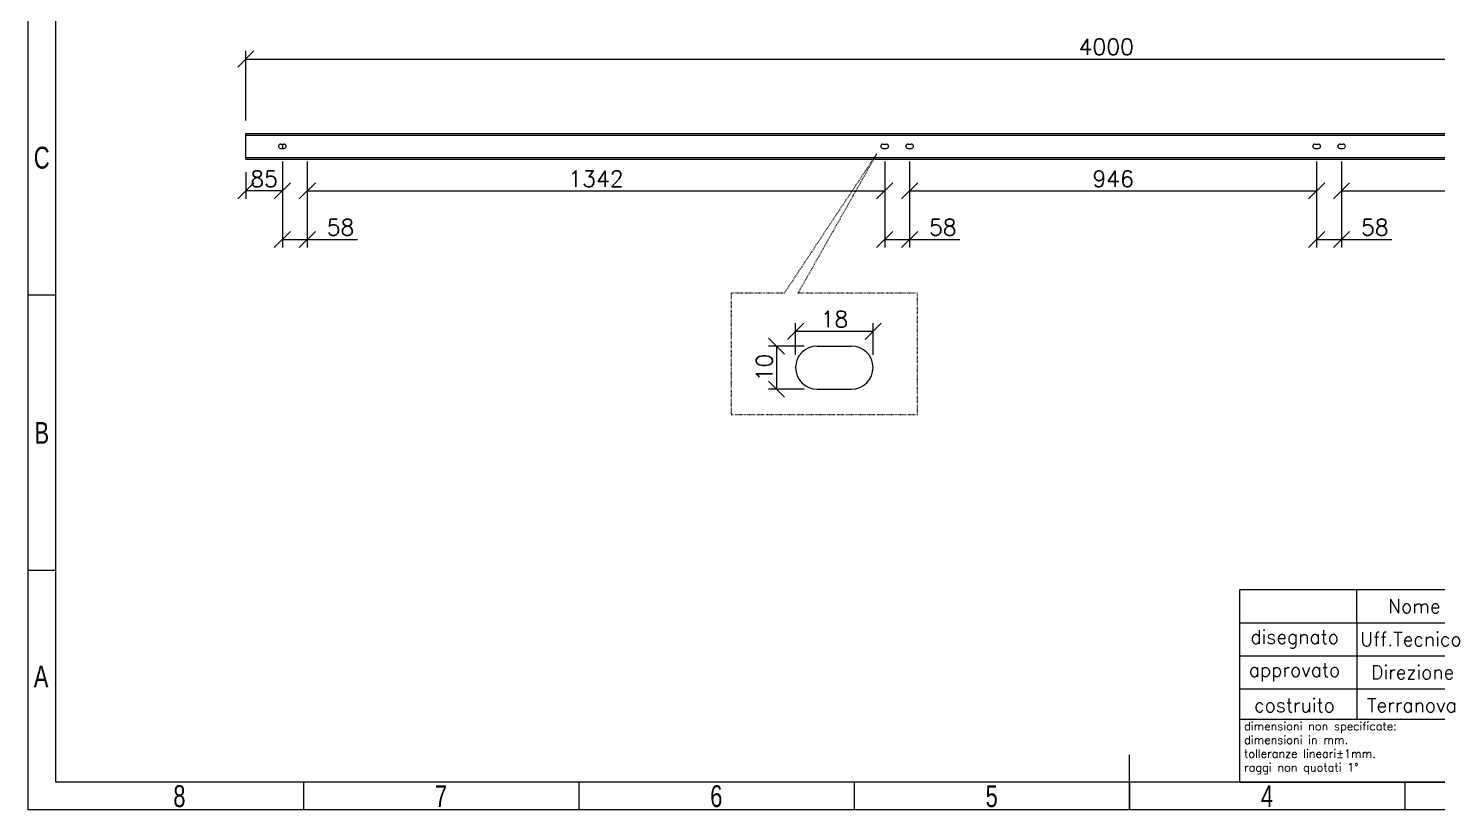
# Model space of a CAD drawing. Header units: millimetres. Extents: x -116399 to 112199, y -90759 to -31335.
# Drawn here: x 20936 to 24212, y -50869 to -49052 of the extents above; entities that cross this region are included whole.
import ezdxf

# ---------------------------------------------------------------- set-up
doc = ezdxf.new("R2010")
doc.units = ezdxf.units.MM
doc.linetypes.add('ACAD_ISO03W100', pattern=[30, 12, -18])
doc.styles.add('Annotative', font='simplex.shx', dxfattribs={"height": 2.5})
doc.styles.add('Michele', font='simplex.shx', dxfattribs={"height": 2.5})
doc.styles.add('SLDTEXTSTYLE0', font='TXT', dxfattribs={"width": 0.75})
doc.dimstyles.new('Annotative', dxfattribs={"dimscale": 0, "dimtxt": 2.5, "dimasz": 2.5, "dimexe": 1.25, "dimexo": 2, "dimtad": 1, "dimtxsty": 'Annotative', "dimblk": 'OBLIQUE', "dimcen": 2.5, "dimazin": 3, "dimtfac": 1, "dimtmove": 0, "dimatfit": 3, "dimfxl": 1})

# ---------------------------------------------------------------- blocks, each defined once
blk = doc.blocks.new('1_20 TERRANOVA oriz A3')
at = {"color": 7, "linetype": 'Continuous'}
for p, q in [((-4133.7, -2801.7), (-4133.7, 2938.3)), ((-4033.7, -2701.7), (-4033.7, 2838.3)), ((-4033.7, -931.7), (-4133.7, -931.7)), ((-4033.7, -1931.7), (-4133.7, -1931.7)), ((-133.7, -2801.7), (-133.7, -2601.7)), ((3766.3, -2701.7), (-4033.7, -2701.7)), ((-3133.7, -2701.7), (-3133.7, -2801.7)), ((-2133.7, -2701.7), (-2133.7, -2801.7)), ((-1133.7, -2701.7), (-1133.7, -2801.7)), ((-133.7, -2701.7), (-133.7, -2801.7)), ((866.3, -2701.7), (866.3, -2801.7)), ((3866.3, -2801.7), (-4133.7, -2801.7))]:
    blk.add_line(p, q, dxfattribs=at)
for p, q in [((266.3, -2701.7), (266.3, -2001.7)), ((266.3, -2001.7), (3766.3, -2001.7)), ((691.3, -2121.7), (691.3, -2001.7)), ((266.3, -2121.7), (1966.3, -2121.7)), ((691.3, -2121.7), (691.3, -2471.7)), ((266.3, -2241.7), (1966.3, -2241.7)), ((266.3, -2361.7), (1966.3, -2361.7)), ((266.3, -2471.7), (1966.3, -2471.7)), ((266.3, -2701.7), (3766.3, -2701.7))]:
    blk.add_line(p, q)
at = {"style": 'Michele'}
for s, height, p in [('Nome', 50, (805, -2086.7)), ('disegnato', 50, (305, -2198.4)), ('Uff.Tecnico', 50, (703.8, -2206.7)), ('approvato', 50, (299, -2318.4)), ('Direzione', 50, (743.1, -2326.7)), ('costruito', 50, (318.1, -2446.7)), ('Terranova', 50, (728.8, -2446.7)), ('dimensioni non specificate:', 30, (282.2, -2512.7)), ('dimensioni in mm.', 30, (282.2, -2562.7)), ('tolleranze lineari±1mm.', 30, (282.2, -2612.7)), ('raggi non quotati 1°', 30, (282.2, -2662.7))]:
    blk.add_text(s, height=height, dxfattribs=at).set_placement(p)
at = {"color": 7, "linetype": 'Continuous', "char_height": 79.4, "attachment_point": 2, "style": 'SLDTEXTSTYLE0'}
for s, insert in [('C', (-4084.5, -392.3)), ('B', (-4084.3, -1392.3)), ('A', (-4086.9, -2277.3)), ('8', (-3584.5, -2712.3)), ('7', (-2634.5, -2712.3)), ('6', (-1634.5, -2712.3)), ('5', (-634.5, -2712.3)), ('4', (365.5, -2712.3))]:
    blk.add_mtext(s, dxfattribs=dict(at, insert=insert))
blk = doc.blocks.new('_Oblique')
at = {"color": 0, "linetype": 'ByBlock', "lineweight": -2}
blk.add_line((-0.5, -0.5), (0.5, 0.5), dxfattribs=at)
blk = doc.blocks.new('*D268')
at = {"color": 8, "lineweight": -2}
for p, q in [((21526.7, -49361.4), (21526.7, -49448.9)), ((21441.7, -49386.4), (21441.7, -49448.9)), ((21526.7, -49430.1), (21441.7, -49430.1))]:
    blk.add_line(p, q, dxfattribs=at)
at = {"layer": 'Defpoints', "color": 0}
for p in [(21526.7, -49331.4), (21441.7, -49356.4), (21441.7, -49430.1)]:
    blk.add_point(p, dxfattribs=at)
at = {"color": 8, "lineweight": -2, "xscale": 37.5, "yscale": 37.5, "zscale": 37.5, "rotation": 180}
blk.add_blockref('_Oblique', (21441.7, -49430.1), dxfattribs=at)
at = {"color": 8, "lineweight": -2, "xscale": 37.5, "yscale": 37.5, "zscale": 37.5}
blk.add_blockref('_Oblique', (21526.7, -49430.1), dxfattribs=at)
at = {"insert": (21484.2, -49402), "char_height": 37.5, "attachment_point": 5, "style": 'Annotative'}
blk.add_mtext('85', dxfattribs=at)
blk = doc.blocks.new('*D269')
at = {"color": 8, "lineweight": -2}
for p, q in [((21441.7, -49266.4), (21441.7, -49104.7)), ((25441.7, -49266.4), (25441.7, -49104.7)), ((21441.7, -49123.4), (25441.7, -49123.4))]:
    blk.add_line(p, q, dxfattribs=at)
at = {"layer": 'Defpoints', "color": 0}
for p in [(25441.7, -49123.4), (21441.7, -49296.4), (25441.7, -49296.4)]:
    blk.add_point(p, dxfattribs=at)
at = {"color": 8, "lineweight": -2, "xscale": 37.5, "yscale": 37.5, "zscale": 37.5, "rotation": 180}
blk.add_blockref('_Oblique', (21441.7, -49123.4), dxfattribs=at)
at = {"color": 8, "lineweight": -2, "xscale": 37.5, "yscale": 37.5, "zscale": 37.5}
blk.add_blockref('_Oblique', (25441.7, -49123.4), dxfattribs=at)
at = {"insert": (23441.7, -49095.3), "char_height": 37.5, "attachment_point": 5, "style": 'Annotative'}
blk.add_mtext('4000', dxfattribs=at)
blk = doc.blocks.new('*D270')
at = {"color": 8, "lineweight": -2}
for p, q in [((21526.7, -49361.4), (21526.7, -49561.8)), ((21584.7, -49361.4), (21584.7, -49561.8)), ((21526.7, -49543), (21584.7, -49543)), ((21584.7, -49543), (21701.6, -49543))]:
    blk.add_line(p, q, dxfattribs=at)
at = {"layer": 'Defpoints', "color": 0}
for p in [(21526.7, -49331.4), (21584.7, -49331.4), (21584.7, -49543)]:
    blk.add_point(p, dxfattribs=at)
at = {"color": 8, "lineweight": -2, "xscale": 37.5, "yscale": 37.5, "zscale": 37.5, "rotation": 180}
blk.add_blockref('_Oblique', (21526.7, -49543), dxfattribs=at)
at = {"color": 8, "lineweight": -2, "xscale": 37.5, "yscale": 37.5, "zscale": 37.5}
blk.add_blockref('_Oblique', (21584.7, -49543), dxfattribs=at)
at = {"insert": (21661.9, -49514.9), "char_height": 37.5, "attachment_point": 5, "style": 'Annotative'}
blk.add_mtext('58', dxfattribs=at)
blk = doc.blocks.new('*D271')
at = {"color": 8, "lineweight": -2}
for p, q in [((21584.7, -49361.4), (21584.7, -49448.9)), ((22926.7, -49361.4), (22926.7, -49448.9)), ((21584.7, -49430.1), (22926.7, -49430.1))]:
    blk.add_line(p, q, dxfattribs=at)
at = {"layer": 'Defpoints', "color": 0}
for p in [(21584.7, -49331.4), (22926.7, -49331.4), (22926.7, -49430.1)]:
    blk.add_point(p, dxfattribs=at)
at = {"color": 8, "lineweight": -2, "xscale": 37.5, "yscale": 37.5, "zscale": 37.5, "rotation": 180}
blk.add_blockref('_Oblique', (21584.7, -49430.1), dxfattribs=at)
at = {"color": 8, "lineweight": -2, "xscale": 37.5, "yscale": 37.5, "zscale": 37.5}
blk.add_blockref('_Oblique', (22926.7, -49430.1), dxfattribs=at)
at = {"insert": (22255.7, -49402), "char_height": 37.5, "attachment_point": 5, "style": 'Annotative'}
blk.add_mtext('1342', dxfattribs=at)
blk = doc.blocks.new('*D272')
at = {"color": 8, "lineweight": -2}
for p, q in [((22926.7, -49361.4), (22926.7, -49561.8)), ((22984.7, -49361.4), (22984.7, -49561.8)), ((22926.7, -49543), (22984.7, -49543)), ((22984.7, -49543), (23101.6, -49543))]:
    blk.add_line(p, q, dxfattribs=at)
at = {"layer": 'Defpoints', "color": 0}
for p in [(22926.7, -49331.4), (22984.7, -49331.4), (22984.7, -49543)]:
    blk.add_point(p, dxfattribs=at)
at = {"color": 8, "lineweight": -2, "xscale": 37.5, "yscale": 37.5, "zscale": 37.5, "rotation": 180}
blk.add_blockref('_Oblique', (22926.7, -49543), dxfattribs=at)
at = {"color": 8, "lineweight": -2, "xscale": 37.5, "yscale": 37.5, "zscale": 37.5}
blk.add_blockref('_Oblique', (22984.7, -49543), dxfattribs=at)
at = {"insert": (23061.9, -49514.9), "char_height": 37.5, "attachment_point": 5, "style": 'Annotative'}
blk.add_mtext('58', dxfattribs=at)
blk = doc.blocks.new('*D273')
at = {"color": 8, "lineweight": -2}
for p, q in [((22984.7, -49361.4), (22984.7, -49448.9)), ((23930.7, -49361.4), (23930.7, -49448.9)), ((22984.7, -49430.1), (23930.7, -49430.1))]:
    blk.add_line(p, q, dxfattribs=at)
at = {"layer": 'Defpoints', "color": 0}
for p in [(22984.7, -49331.4), (23930.7, -49331.4), (23930.7, -49430.1)]:
    blk.add_point(p, dxfattribs=at)
at = {"color": 8, "lineweight": -2, "xscale": 37.5, "yscale": 37.5, "zscale": 37.5, "rotation": 180}
blk.add_blockref('_Oblique', (22984.7, -49430.1), dxfattribs=at)
at = {"color": 8, "lineweight": -2, "xscale": 37.5, "yscale": 37.5, "zscale": 37.5}
blk.add_blockref('_Oblique', (23930.7, -49430.1), dxfattribs=at)
at = {"insert": (23457.7, -49402), "char_height": 37.5, "attachment_point": 5, "style": 'Annotative'}
blk.add_mtext('946', dxfattribs=at)
blk = doc.blocks.new('*D274')
at = {"color": 8, "lineweight": -2}
for p, q in [((23930.7, -49361.4), (23930.7, -49561.8)), ((23988.7, -49361.4), (23988.7, -49561.8)), ((23930.7, -49543), (23988.7, -49543)), ((23988.7, -49543), (24105.6, -49543))]:
    blk.add_line(p, q, dxfattribs=at)
at = {"layer": 'Defpoints', "color": 0}
for p in [(23930.7, -49331.4), (23988.7, -49331.4), (23988.7, -49543)]:
    blk.add_point(p, dxfattribs=at)
at = {"color": 8, "lineweight": -2, "xscale": 37.5, "yscale": 37.5, "zscale": 37.5, "rotation": 180}
blk.add_blockref('_Oblique', (23930.7, -49543), dxfattribs=at)
at = {"color": 8, "lineweight": -2, "xscale": 37.5, "yscale": 37.5, "zscale": 37.5}
blk.add_blockref('_Oblique', (23988.7, -49543), dxfattribs=at)
at = {"insert": (24065.9, -49514.9), "char_height": 37.5, "attachment_point": 5, "style": 'Annotative'}
blk.add_mtext('58', dxfattribs=at)
blk = doc.blocks.new('*D275')
at = {"color": 8, "lineweight": -2}
for p, q in [((23988.7, -49361.4), (23988.7, -49448.9)), ((25330.7, -49361.4), (25330.7, -49448.9)), ((23988.7, -49430.1), (25330.7, -49430.1))]:
    blk.add_line(p, q, dxfattribs=at)
at = {"layer": 'Defpoints', "color": 0}
for p in [(23988.7, -49331.4), (25330.7, -49331.4), (25330.7, -49430.1)]:
    blk.add_point(p, dxfattribs=at)
at = {"color": 8, "lineweight": -2, "xscale": 37.5, "yscale": 37.5, "zscale": 37.5, "rotation": 180}
blk.add_blockref('_Oblique', (23988.7, -49430.1), dxfattribs=at)
at = {"color": 8, "lineweight": -2, "xscale": 37.5, "yscale": 37.5, "zscale": 37.5}
blk.add_blockref('_Oblique', (25330.7, -49430.1), dxfattribs=at)
at = {"insert": (24659.7, -49402), "char_height": 37.5, "attachment_point": 5, "style": 'Annotative'}
blk.add_mtext('1342', dxfattribs=at)
blk = doc.blocks.new('*D325')
at = {"color": 8, "lineweight": -2}
for p, q in [((22739.7, -49791.1), (22656.3, -49791.1)), ((22675, -49791.1), (22675, -49891.1)), ((22739.7, -49891.1), (22656.3, -49891.1))]:
    blk.add_line(p, q, dxfattribs=at)
at = {"layer": 'Defpoints', "color": 0}
for p in [(22769.7, -49791.1), (22675, -49891.1), (22769.7, -49891.1)]:
    blk.add_point(p, dxfattribs=at)
at = {"color": 8, "lineweight": -2, "xscale": 37.5, "yscale": 37.5, "zscale": 37.5}
for p, rotation in [((22675, -49791.1), 90), ((22675, -49891.1), 270)]:
    blk.add_blockref('_Oblique', p, dxfattribs=dict(at, rotation=rotation))
at = {"insert": (22646.9, -49841.1), "char_height": 37.5, "attachment_point": 5, "rotation": 90, "style": 'Annotative'}
blk.add_mtext('10', dxfattribs=at)
blk = doc.blocks.new('*D326')
at = {"color": 8, "lineweight": -2}
for p, q in [((22719.7, -49811.1), (22719.7, -49737.9)), ((22719.7, -49756.6), (22899.7, -49756.6)), ((22899.7, -49811.1), (22899.7, -49737.9))]:
    blk.add_line(p, q, dxfattribs=at)
at = {"layer": 'Defpoints', "color": 0}
for p in [(22899.7, -49756.6), (22719.7, -49841.1), (22899.7, -49841.1)]:
    blk.add_point(p, dxfattribs=at)
at = {"color": 8, "lineweight": -2, "xscale": 37.5, "yscale": 37.5, "zscale": 37.5, "rotation": 180}
blk.add_blockref('_Oblique', (22719.7, -49756.6), dxfattribs=at)
at = {"color": 8, "lineweight": -2, "xscale": 37.5, "yscale": 37.5, "zscale": 37.5}
blk.add_blockref('_Oblique', (22899.7, -49756.6), dxfattribs=at)
at = {"insert": (22809.7, -49728.5), "char_height": 37.5, "attachment_point": 5, "style": 'Annotative'}
blk.add_mtext('18', dxfattribs=at)

msp = doc.modelspace()

# ---------------------------------------------------------------- linework, layer by layer
at = {"color": 7, "linetype": 'Continuous', "lineweight": 25}
for p, q in [((21441.682, -49300.397), (21441.682, -49296.397)), ((21441.682, -49296.397), (25441.682, -49296.397)), ((21441.682, -49352.397), (21441.682, -49300.397)), ((21441.682, -49300.397), (25441.682, -49300.397)), ((21522.682, -49321.397), (21530.682, -49321.397)), ((21522.682, -49331.397), (21530.682, -49331.397)), ((22922.682, -49321.397), (22930.682, -49321.397)), ((22922.682, -49331.397), (22930.682, -49331.397)), ((22980.682, -49321.397), (22988.682, -49321.397)), ((22980.682, -49331.397), (22988.682, -49331.397)), ((23926.682, -49321.397), (23934.682, -49321.397)), ((23926.682, -49331.397), (23934.682, -49331.397)), ((23984.682, -49321.397), (23992.682, -49321.397)), ((23984.682, -49331.397), (23992.682, -49331.397)), ((21441.682, -49356.397), (21441.682, -49352.397)), ((21441.682, -49352.397), (25441.682, -49352.397)), ((21441.682, -49356.397), (25441.682, -49356.397)), ((22769.657, -49791.118), (22849.657, -49791.118)), ((22769.657, -49891.118), (22849.657, -49891.118))]:
    msp.add_line(p, q, dxfattribs=at)
at = {"color": 5}
msp.add_line((21526.682, -49321.397), (21526.682, -49331.397), dxfattribs=at)
at = {"linetype": 'ACAD_ISO03W100', "ltscale": 0.1}
for p, q in [((22693.277, -49668.195), (22908.305, -49343.775)), ((22908.305, -49343.775), (22724.9, -49668.195))]:
    msp.add_line(p, q, dxfattribs=at)
msp.add_lwpolyline([(22693.277, -49668.195), (22569.893, -49668.195), (22569.893, -49950.339), (23003.024, -49950.339), (23003.024, -49668.195), (22724.9, -49668.195)], dxfattribs=at)
at = {"color": 7, "linetype": 'Continuous', "lineweight": 25}
for centre, radius, start, end in [((21522.682, -49326.397), 5, 90, 270), ((21530.682, -49326.397), 5, 270, 90), ((22922.682, -49326.397), 5, 90, 270), ((22930.682, -49326.397), 5, 270, 90), ((22980.682, -49326.397), 5, 90, 270), ((22988.682, -49326.397), 5, 270, 90), ((23926.682, -49326.397), 5, 90, 270), ((23934.682, -49326.397), 5, 270, 90), ((23984.682, -49326.397), 5, 90, 270), ((23992.682, -49326.397), 5, 270, 90), ((22769.657, -49841.118), 50, 90, 270), ((22849.657, -49841.118), 50, 270, 90)]:
    msp.add_arc(centre, radius, start, end, dxfattribs=at)

# ---------------------------------------------------------------- block references
at = {"xscale": 0.6400000000000001, "yscale": 0.6400000000000001, "zscale": 0.6400000000000001}
msp.add_blockref('1_20 TERRANOVA oriz A3', (23581.452, -49076.395), dxfattribs=at)

# ---------------------------------------------------------------- dimensions: what is measured, and where the dimension line sits
for base, p1, p2, picture, middle in [((25441.682, -49123.408), (21441.682, -49296.397), (25441.682, -49296.397), '*D269', (23441.682, -49095.283)), ((21441.682, -49430.103), (21526.682, -49331.397), (21441.682, -49356.397), '*D268', (21484.182, -49401.978))]:
    dim = msp.add_linear_dim(base=base, p1=p1, p2=p2, dimstyle='Annotative', override={"dimscale": 0, "dimtix": 0, "dimtofl": 1, "dimtmove": 0, "dimatfit": 3})
    dim.commit()
    dim.dimension.update_dxf_attribs({"geometry": picture, "text_midpoint": middle})
for base, p1, p2, picture, middle in [((21584.682, -49543.049), (21526.682, -49331.397), (21584.682, -49331.397), '*D270', (21661.914, -49514.924)), ((22926.682, -49430.103), (21584.682, -49331.397), (22926.682, -49331.397), '*D271', (22255.682, -49401.978)), ((22984.682, -49543.049), (22926.682, -49331.397), (22984.682, -49331.397), '*D272', (23061.914, -49514.924)), ((23930.682, -49430.103), (22984.682, -49331.397), (23930.682, -49331.397), '*D273', (23457.682, -49401.978)), ((23988.682, -49543.049), (23930.682, -49331.397), (23988.682, -49331.397), '*D274', (24065.914, -49514.924)), ((25330.682, -49430.103), (23988.682, -49331.397), (25330.682, -49331.397), '*D275', (24659.682, -49401.978))]:
    dim = msp.add_linear_dim(base=base, p1=p1, p2=p2, angle=180, dimstyle='Annotative', override={"dimscale": 0, "dimtix": 0, "dimtofl": 1, "dimtmove": 0, "dimatfit": 3})
    dim.commit()
    dim.dimension.update_dxf_attribs({"geometry": picture, "text_midpoint": middle})
dim = msp.add_linear_dim(base=(22899.657, -49756.647), p1=(22719.657, -49841.118), p2=(22899.657, -49841.118), text='18', dimstyle='Annotative', override={"dimscale": 0, "dimtix": 0, "dimtofl": 1, "dimtmove": 0, "dimatfit": 3})
dim.commit()
dim.dimension.update_dxf_attribs({"geometry": '*D326', "text_midpoint": (22809.657, -49728.522)})
dim = msp.add_linear_dim(base=(22675.041, -49891.118), p1=(22769.657, -49791.118), p2=(22769.657, -49891.118), angle=90, text='10', dimstyle='Annotative', override={"dimscale": 0, "dimtix": 0, "dimtofl": 1, "dimtmove": 0, "dimatfit": 3})
dim.commit()
dim.dimension.update_dxf_attribs({"geometry": '*D325', "text_midpoint": (22646.916, -49841.118)})

doc.saveas('drawing.dxf')
